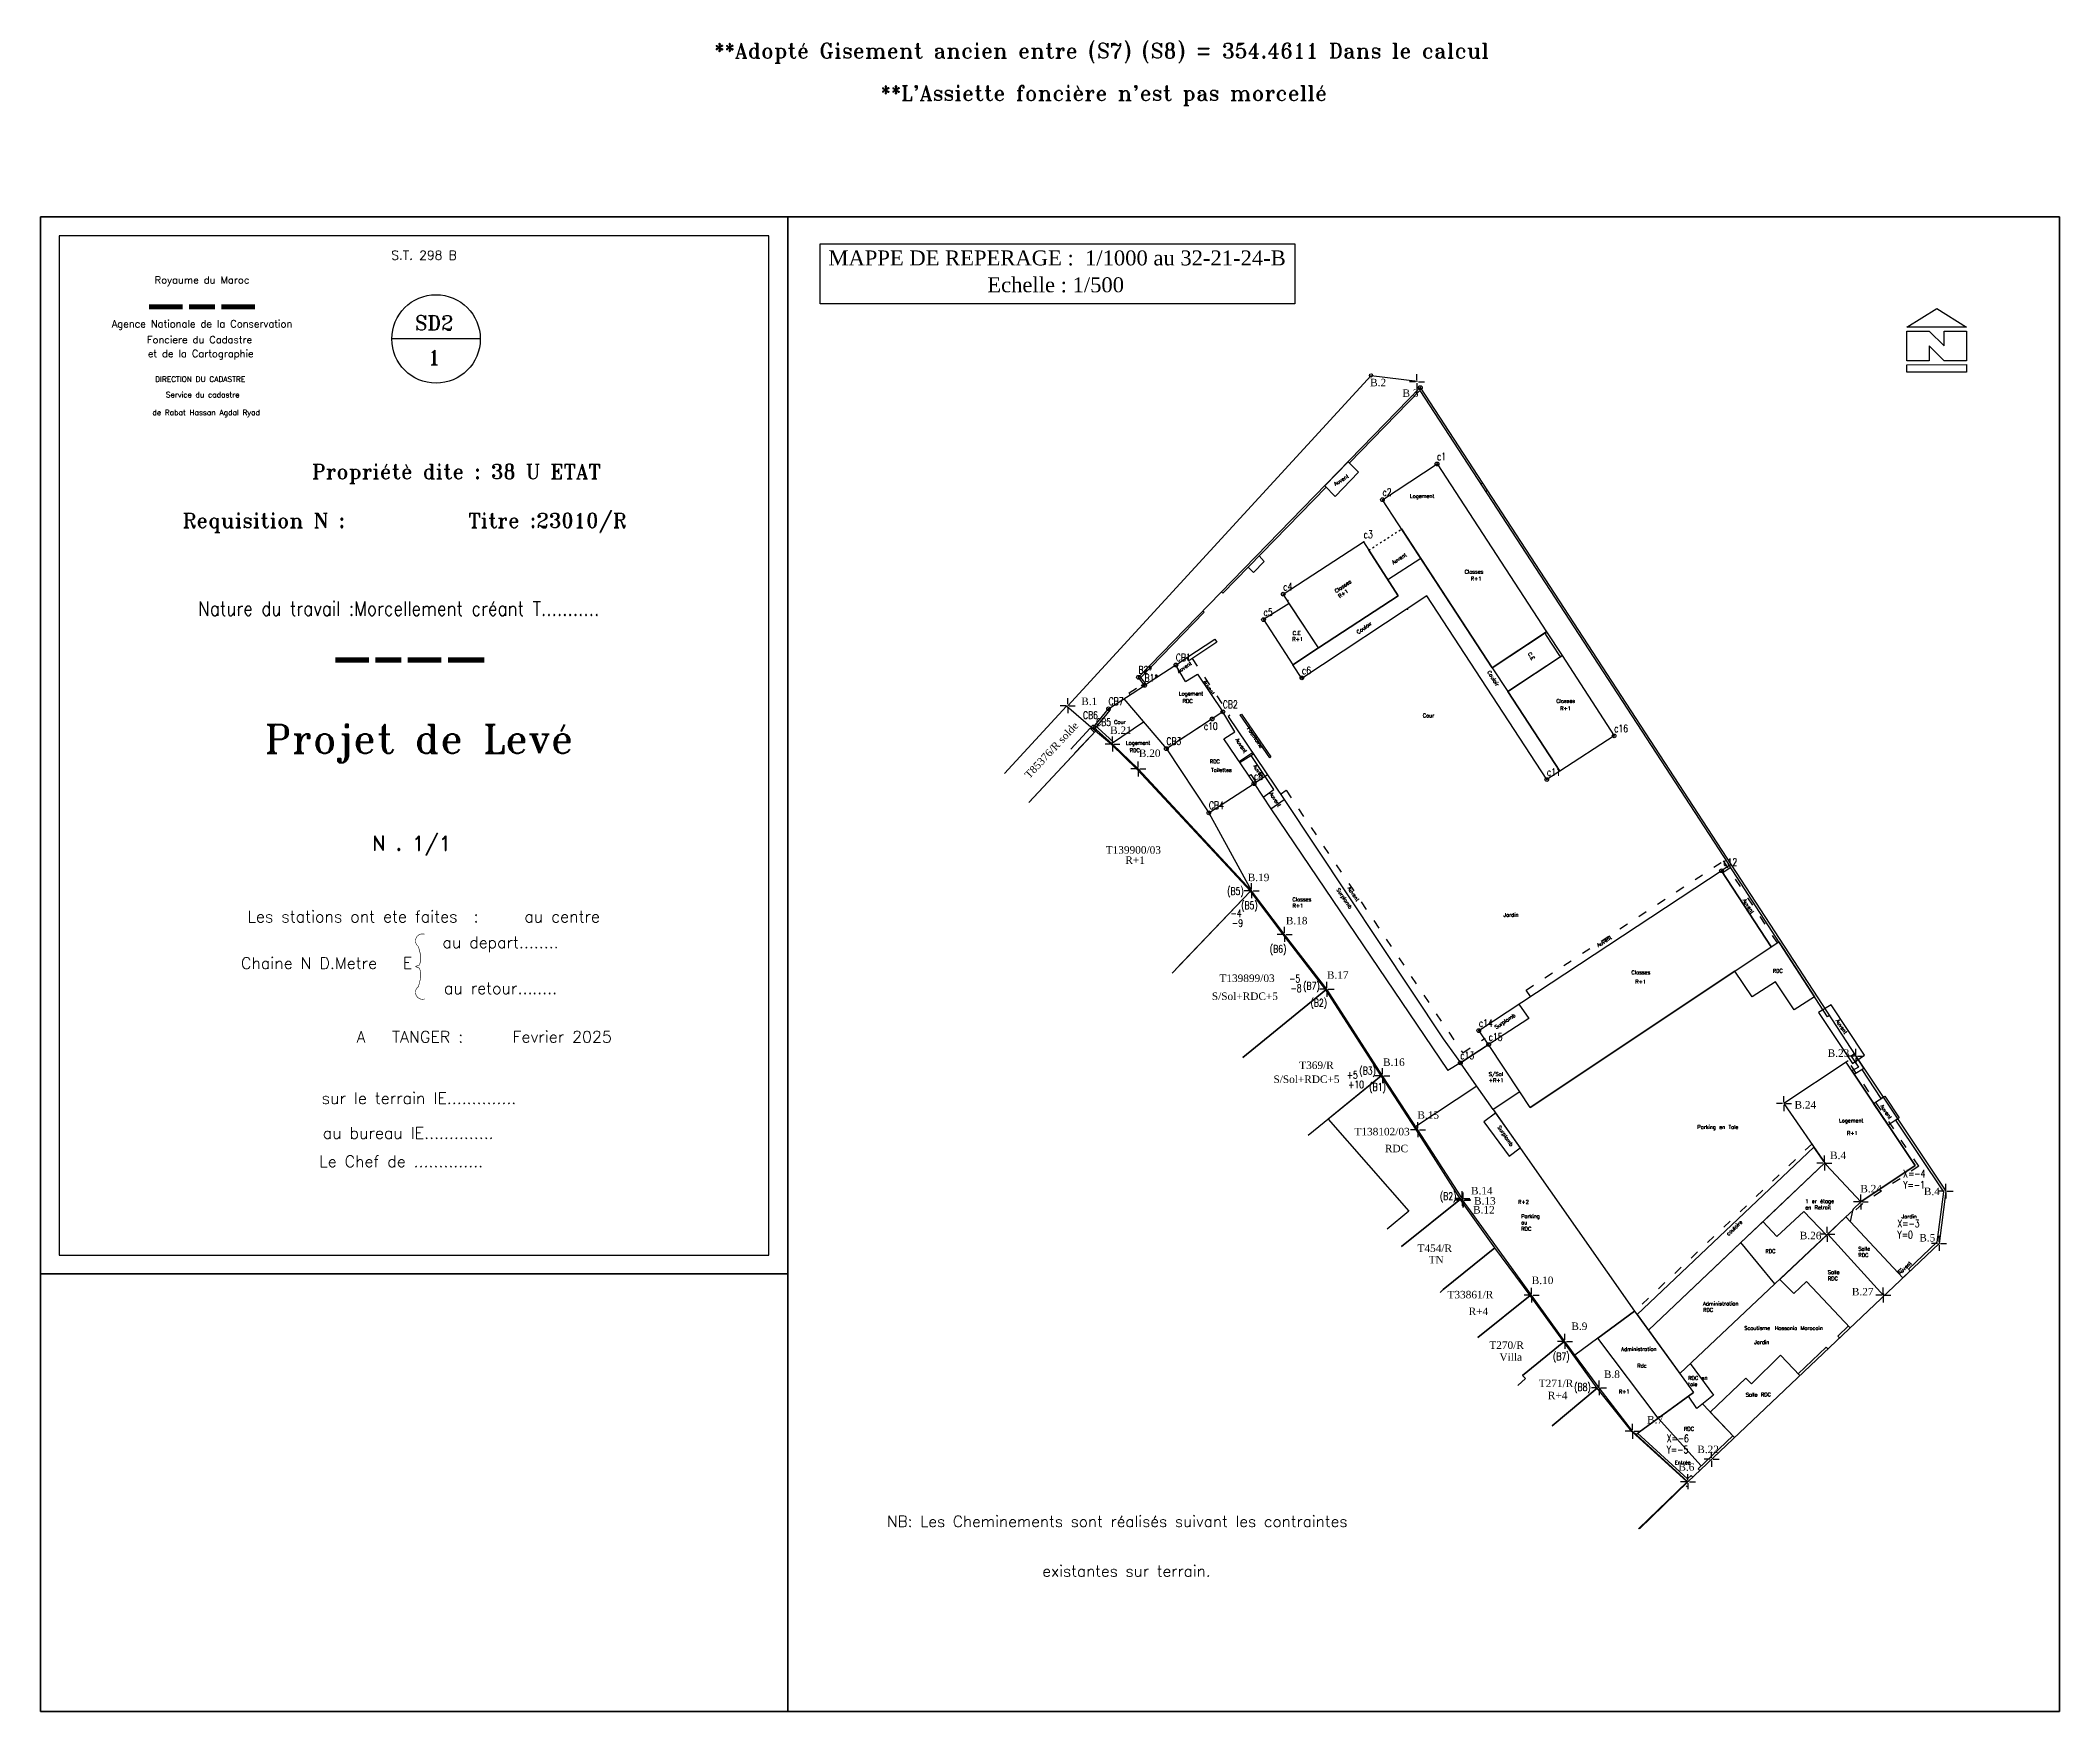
# Model space of a CAD drawing. Extents: x 366318 to 366588, y 381377 to 381601.
import ezdxf
from ezdxf.enums import TextEntityAlignment as Align

# ---------------------------------------------------------------- set-up
doc = ezdxf.new("R2010")
doc.units = 0
doc.header["$LTSCALE"] = 2
doc.linetypes.add('ACAD_ISO03W100', pattern=[30, 12, -18])
doc.layers.get('0').update_dxf_attribs({"linetype": 'CONTINUOUS'})
for name, color, linetype in [('CADREP1', 5, 'CONTINUOUS'), ('CARROYAGE_1_', 7, 'CONTINUOUS'), ('CART', 7, 'CONTINUOUS'), ('FL', 7, 'CONTINUOUS'), ('P1CONTINU', 7, 'CONTINUOUS'), ('P1TXT2', 7, 'CONTINUOUS'), ('POINTS', 7, 'CONTINUOUS'), ('RABAT', 1, 'CONTINUOUS')]:
    doc.layers.add(name, color=color, linetype=linetype)
doc.styles.add('ROMANC', font='romanc.shx')
doc.styles.add('ROMAND', font='romand.shx')
doc.styles.add('ROMANS', font='romans.shx')
doc.styles.add('ROMANT', font='romant.shx')
doc.styles.get("Standard").update_dxf_attribs({"font": 'txt.shx'})
doc.styles.add('TIME', font='times.ttf', dxfattribs={"height": 1})

# ---------------------------------------------------------------- blocks, each defined once
blk = doc.blocks.new('NORD')
at = {"layer": 'P1CONTINU'}
for p, q in [((0.002, 12.002), (8.002, 17)), ((8.002, 17), (15.998, 12.002)), ((0, 11), (6.002, 11.002)), ((0.002, 3), (0, 11)), ((15.998, 12.002), (0.002, 12.002)), ((6.002, 11.002), (10.002, 7.002)), ((10.002, 11), (16.002, 11.002)), ((10.002, 7.002), (10.002, 11)), ((16.002, 11.002), (16, 3)), ((6.002, 7), (6, 3)), ((10.004, 3), (6.002, 7)), ((0, 0), (0.002, 2)), ((16.002, 0), (0, 0)), ((6, 3), (0.002, 3)), ((0.002, 2), (16.002, 2.002)), ((16, 3), (10.004, 3)), ((16.002, 2.002), (16.002, 0))]:
    blk.add_line(p, q, dxfattribs=at)
blk = doc.blocks.new('T007')
at = {"color": 0}
for p, q in [((-0.05, 0), (-0.25, 0)), ((0, 0.05), (0, 0.25)), ((0, 0), (0, 0)), ((0.05, 0), (0.25, 0)), ((0, -0.05), (0, -0.25))]:
    blk.add_line(p, q, dxfattribs=at)

msp = doc.modelspace()

# ---------------------------------------------------------------- linework, layer by layer
at = {"color": 0}
for p, q in [((366492.95, 381544.06), (366502.4, 381553.77)), ((366502.4, 381553.77), (366543.67, 381490.44, -0.08)), ((366476.03, 381526.68), (366489.84, 381540.86)), ((366465.07, 381515.41), (366473.55, 381524.12)), ((366465.76, 381514.5, -4.84), (366465.07, 381515.41)), ((366458.75, 381508.78), (366460.75, 381511.22)), ((366459.14, 381508.81), (366460.98, 381511.03)), ((366460.75, 381511.22), (366460.98, 381511.03)), ((366459.17, 381508.41), (366456.24, 381505.31)), ((366459.1, 381508.46), (366458.75, 381508.78)), ((366459.1, 381508.46), (366461.27, 381506.5)), ((366459.29, 381508.66), (366459.14, 381508.81)), ((366459.29, 381508.66), (366461.42, 381506.77)), ((366461.15, 381506.6), (366465.42, 381509.48, -1.16)), ((366544.26, 381413.99, -0.36), (366539.61, 381409.58, -0.03))]:
    msp.add_line(p, q, dxfattribs=at)
at = {"linetype": 'ACAD_ISO03W100', "ltscale": 0.01}
msp.add_line((366495.55, 381532.43), (366499.94, 381535.27, -5.57), dxfattribs=at)
for p, q in [((366499.94, 381535.27, -5.57), (366512.07, 381516.71)), ((366499.49, 381526.34), (366495.55, 381532.43)), ((366503.3, 381526.34), (366486.59, 381515.28)), ((366503.3, 381526.34), (366486.59, 381515.28)), ((366488.81, 381519.35), (366499.49, 381526.34)), ((366519.36, 381501.75), (366503.3, 381526.34)), ((366485.38, 381517.12), (366488.81, 381519.35)), ((366512.07, 381516.71), (366519.15, 381521.37)), ((366519.15, 381521.37), (366519.15, 381521.33)), ((366519.15, 381521.33), (366519.23, 381521.2)), ((366519.23, 381521.2), (366519.2, 381521.15)), ((366519.2, 381521.15), (366521.05, 381518.32)), ((366486.59, 381515.28), (366485.38, 381517.12)), ((366521.2, 381518.19), (366514.14, 381513.54)), ((366521.05, 381518.32), (366521.09, 381518.36)), ((366521.09, 381518.36), (366521.2, 381518.19)), ((366521.2, 381518.19), (366521.41, 381518.33)), ((366514.14, 381513.54), (366521.12, 381502.89)), ((366474.17, 381497.31), (366480.2, 381501.21)), ((366480.2, 381501.21), (366482.45, 381497.85, -3.99)), ((366521.12, 381502.89), (366519.36, 381501.75)), ((366482.45, 381497.85, -3.99), (366484.23, 381499.08, -3.99)), ((366482.45, 381497.85, -3.99), (366506.12, 381462.83)), ((366484.23, 381499.08, -3.99), (366505.5, 381467.1, -3.99)), ((366484.23, 381499.08, -3.99), (366505.5, 381467.1, -3.99)), ((366510.26, 381468.18, 1.4), (366542.97, 381489.72, 1.4)), ((366549.39, 381479.38), (366542.72, 381489.56)), ((366542.72, 381489.56, 1.4), (366549.39, 381479.38, 1.4)), ((366517.16, 381457.92), (366544.5, 381476.13, -7.38)), ((366544.5, 381476.13, -7.38), (366517.16, 381457.92, 1.4)), ((366515.63, 381471.72, 1.4), (366516.95, 381469.82)), ((366516.95, 381469.82), (366507.8, 381463.86)), ((366511.58, 381466.32, 1.4), (366510.26, 381468.18, 1.4)), ((366505.5, 381467.1, -3.99), (366507.8, 381463.86, 1.4)), ((366507.8, 381463.86, 1.4), (366511.58, 381466.32, 1.4)), ((366509.96, 381460.79, 1.4), (366507.8, 381463.86, 1.4)), ((366507.8, 381463.86, 1.4), (366507.8, 381463.86, 1.4)), ((366559.67, 381464.13, -5.37), (366559.4, 381463.95, -5.12)), ((366510, 381460.76, 1.4), (366501.83, 381455.38)), ((366512.18, 381457.63, 1.4), (366509.96, 381460.79, 1.4)), ((366515.77, 381460, 1.4), (366512.18, 381457.63, 1.4)), ((366517.16, 381457.92, 1.4), (366515.77, 381460, 1.4)), ((366512.52, 381457.16, 1.46), (366510.96, 381455.99)), ((366512.18, 381457.63, 1.4), (366512.52, 381457.16, 1.46)), ((366512.18, 381457.63, 1.4), (366531.11, 381430.66, 4.84)), ((366510.96, 381455.99), (366514.31, 381451.39)), ((366514.31, 381451.39), (366515.79, 381452.49, 2.05)), ((366550.52, 381434.92, -4.84), (366556.95, 381440.98, -4.84)), ((366556.95, 381440.98, -4.84), (366559.38, 381443.27, -4.84)), ((366564.45, 381432.73), (366556.95, 381440.98, -4.84)), ((366556.95, 381440.98, -4.84), (366564.45, 381432.73)), ((366559.38, 381443.27, -4.84), (366566.99, 381435.13)), ((366552.42, 381433.04, -4.84), (366550.52, 381434.92, -4.84)), ((366554.09, 381434.62, -4.84), (366552.42, 381433.04, -4.84)), ((366559.93, 381428.44, -4.84), (366554.09, 381434.62, -4.84)), ((366564.49, 381432.87, -4.84), (366564.37, 381433.01, -4.84)), ((366564.45, 381432.73), (366564.45, 381432.73)), ((366564.45, 381432.73), (366564.45, 381432.73)), ((366564.45, 381432.73), (366564.45, 381432.73)), ((366564.45, 381432.73), (366564.45, 381432.73)), ((366564.49, 381432.87, -4.84), (366564.49, 381432.87, -4.84)), ((366564.49, 381432.87, -4.84), (366564.49, 381432.87, -4.84)), ((366564.49, 381432.87, -4.84), (366564.49, 381432.87, -4.84)), ((366526.2, 381427.04, -3.04), (366531.11, 381430.65, 4.84)), ((366531.11, 381430.65, 2.28), (366526.2, 381427.04, -3.04)), ((366531.11, 381430.65, 4.84), (366538.97, 381419.8, 4.84)), ((366521.62, 381426.55), (366516.12, 381422.05)), ((366526.12, 381420.35), (366521.62, 381426.55)), ((366550.64, 381424.78, -5.46), (366546.74, 381420.96, -5.46)), ((366553.22, 381422.06), (366550.64, 381424.78, -5.46)), ((366516.12, 381422.05), (366516.52, 381421.65)), ((366516.52, 381421.65), (366515.51, 381420.74)), ((366526.12, 381420.35), (366520.06, 381415.33)), ((366520.06, 381415.33), (366526.12, 381420.35)), ((366530.72, 381414.55), (366526.12, 381420.35)), ((366531.29, 381414.19, -2), (366538.97, 381419.8, -2)), ((366538.97, 381419.8, 4.84), (366531.72, 381414.5, 4.84)), ((366545.99, 381421.7, -5.46), (366541.23, 381417.16, -4.22)), ((366546.74, 381420.96, -5.46), (366545.99, 381421.7, -5.46)), ((366540.19, 381418.25, -5.58), (366544.47, 381413.76)), ((366541.23, 381417.16, -4.22), (366544.47, 381413.76)), ((366538.12, 381407.85), (366530.72, 381414.55)), ((366531.62, 381401.55), (366538.12, 381407.85)), ((366531.74, 381401.55), (366538.24, 381407.85))]:
    msp.add_line(p, q)
at = {"linetype": 'ACAD_ISO03W100', "ltscale": 0.05}
for p, q in [((366476.03, 381510.81, -3.99), (366468.79, 381506.09, -4.84)), ((366516.6, 381473.59, 1.19), (366543.01, 381490.88, -6.19)), ((366550.2, 381479.92, -7.38), (366543.54, 381490.09, -6.19)), ((366517.17, 381472.73, 1.4), (366516.6, 381473.59, 1.19)), ((366569.11, 381450.05, -5.37), (366561.59, 381445.02, -5.37)), ((366561.59, 381445.02, -5.37), (366560.2, 381443.73, -5.37))]:
    msp.add_line(p, q, dxfattribs=at)
at = {"color": 3}
msp.add_line((366461.64, 381506.37), (366461.64, 381506.37), dxfattribs=at)
at = {"color": 1}
for p, q in [((366566.02, 381456.19, 1.63), (366572.41, 381446.64)), ((366572.41, 381446.64), (366571.55, 381439.87))]:
    msp.add_line(p, q, dxfattribs=at)
at = {"color": 7, "linetype": 'CONTINUOUS', "flags": 128}
msp.add_lwpolyline([(366317.87, 381577.01), (366417.83, 381577.01), (366417.83, 381435.64), (366317.87, 381435.64)], close=True, dxfattribs=at)
at = {"linetype": 'CONTINUOUS'}
for points in [[(366587.96, 381577.01), (366317.87, 381577.01), (366317.87, 381377.11), (366587.96, 381377.11)], [(366417.83, 381577.01), (366587.96, 381577.01), (366587.96, 381377.11), (366417.83, 381377.11)], [(366317.87, 381435.64), (366417.83, 381435.64), (366417.83, 381377.11), (366317.87, 381377.11)]]:
    msp.add_lwpolyline(points, close=True, dxfattribs=at)
for points in [[(366587.96, 381577.01), (366417.83, 381577.01), (366417.83, 381377.11), (366587.96, 381377.11)], [(366587.96, 381577.01), (366417.83, 381577.01), (366417.83, 381377.11), (366587.96, 381377.11)], [(366494.84, 381533.53), (366499.49, 381526.34), (366488.81, 381519.35), (366484.11, 381526.55)], [(366488.81, 381519.35), (366484.92, 381525.31), (366481.46, 381523.14), (366485.38, 381517.12)], [(366528.36, 381507.59), (366521.12, 381502.89), (366514.14, 381513.54), (366521.41, 381518.33)]]:
    msp.add_lwpolyline(points, close=True)
at = {"color": 5, "flags": 128}
msp.add_lwpolyline([(366455.28, 381511.63), (366495.85, 381555.8), (366502.09, 381555.05)], dxfattribs=at)
at = {"color": 1, "flags": 128}
msp.add_lwpolyline([(366502.44, 381554.17), (366560.71, 381464.75), (366572.72, 381446.71), (366571.83, 381439.73), (366538.24, 381407.85), (366530.84, 381414.6), (366526.35, 381420.41), (366521.78, 381426.61), (366517.32, 381432.8), (366508.81, 381444.57), (366508.42, 381445.1), (366508.13, 381445.51), (366508.18, 381445.55), (366507.9, 381445.97), (366502.13, 381454.93), (366497.37, 381462.15), (366489.94, 381473.71), (366484.3, 381481.05), (366479.88, 381486.88), (366464.71, 381503.18), (366461.27, 381506.5), (366458.75, 381508.78), (366460.75, 381511.22), (366465.56, 381514.35), (366465.56, 381514.35), (366464.74, 381515.43), (366502.44, 381554.17), (366502.44, 381554.17)], dxfattribs=at)
at = {"color": 0, "flags": 128}
msp.add_lwpolyline([(366489.66, 381541.04), (366491.05, 381539.63), (366494.16, 381542.86), (366492.78, 381544.24)], close=True, dxfattribs=at)
for points, elevation in [([(366519.34, 381521.5), (366512.07, 381516.71), (366497.38, 381539.18), (366504.68, 381543.96)], -5.57), ([(366480.2, 381501.21), (366476.17, 381507.21), (366477.62, 381508.15), (366476.03, 381510.81), (366468.48, 381505.88), (366474.17, 381497.31)], -3.99), ([(366478.51, 381510.52), (366482.47, 381504.8), (366482.32, 381504.66), (366478.34, 381510.41)], -7.39), ([(366555.19, 381472.69), (366552.46, 381470.94), (366549.96, 381474.72), (366546.83, 381472.71), (366544.51, 381476.13), (366549.39, 381479.38), (366550.41, 381480.06)], -7.38), ([(366561.37, 381445.28), (366568.63, 381450.14), (366559.4, 381463.95), (366551.08, 381458.43), (366556.72, 381450.22)], 0.01), ([(366556.54, 381450.49), (366555.1, 381452.58), (366531.43, 381430.22), (366532.95, 381428.12)], -5.11), ([(366561.37, 381445.28), (366561.37, 381445.28), (366560.32, 381444.32), (366560.28, 381444.12), (366559.38, 381443.27), (366556.77, 381440.81), (366549.87, 381434.31), (366545.33, 381439.86), (366548.29, 381442.67), (366556.54, 381450.49), (366556.72, 381450.22)], 0.01), ([(366549.87, 381434.31), (366545.33, 381439.86), (366532.95, 381428.12), (366537.14, 381422.32)], 0.01)]:
    msp.add_lwpolyline(points, close=True, dxfattribs=dict(elevation=elevation))
at = {"color": 6, "flags": 128}
for points in [[(366510.54, 381541.28), (366510.75, 381541.42)], [(366511.18, 381540.29), (366511.39, 381540.43)], [(366564.09, 381459.13), (366564.34, 381459.3)], [(366538.24, 381407.85), (366531.29, 381414.19)]]:
    msp.add_lwpolyline(points, dxfattribs=at)
at = {"color": 0, "flags": 128}
for points in [[(366479.42, 381530.15), (366480.11, 381529.43), (366481.55, 381530.92), (366480.89, 381531.66)], [(366476.03, 381526.68), (366475.86, 381526.85)], [(366473.55, 381524.12), (366473.37, 381524.3)], [(366571.55, 381439.87), (366567.75, 381436.27)], [(366567.75, 381436.27), (366567.95, 381436.05)], [(366556.73, 381425.85), (366552.99, 381422.3)], [(366556.97, 381425.62), (366556.73, 381425.85)], [(366538.2, 381408.23), (366531.49, 381414.34)]]:
    msp.add_lwpolyline(points, dxfattribs=at)
at = {"flags": 128}
for points in [[(366498.1, 381528.49), (366502.5, 381531.36)], [(366460.75, 381511.22), (366462.8, 381512.55)], [(366515.77, 381460), (366511.58, 381466.32)], [(366507.8, 381463.86), (366506.12, 381462.83)]]:
    msp.add_lwpolyline(points, dxfattribs=at)
for points, elevation in [([(366471.2, 381518.06), (366474.96, 381520.54)], -8), ([(366475.24, 381520.12), (366471.47, 381517.64)], -4.84), ([(366474.96, 381520.54), (366475.24, 381520.12)], -8), ([(366519.34, 381521.5), (366521.41, 381518.33)], -5.57), ([(366469.75, 381517.07), (366465.56, 381514.35)], -4.84), ([(366471.04, 381514.85), (366469.75, 381517.07)], -4.97), ([(366471.04, 381514.85), (366472.62, 381515.87)], -3.58), ([(366472.62, 381515.87), (366476.03, 381510.81)], -4.84), ([(366476.03, 381510.81), (366468.48, 381505.88), (366474.17, 381497.31)], -5.49), ([(366476.95, 381510.32), (366476.76, 381510.17)], -4.78), ([(366476.76, 381510.17), (366484.22, 381499.07)], -5.15), ([(366478.24, 381504.22), (366479.98, 381505.37)], -7.44), ([(366480.12, 381505.17), (366478.36, 381504.02)], -7.5), ([(366481.42, 381499.4), (366482.86, 381500.42), (366479.8, 381504.96)], -7.48), ([(366479.51, 381502.24), (366479.77, 381502.42), (366480.45, 381501.39), (366481.98, 381502.4)], -7.39), ([(366542.72, 381489.56), (366549.39, 381479.38)], 0.49), ([(366560.1, 381462.91), (366568.63, 381450.14), (366561.37, 381445.28), (366560.32, 381444.32)], -5.37), ([(366550.15, 381440.66), (366553.76, 381444.01)], -0.23), ([(366556.77, 381440.81), (366553.76, 381444.01)], -0.22), ([(366559.97, 381442.64), (366560.32, 381444.32)], -5.31), ([(366561.43, 381445.33), (366561.37, 381445.28)], 0.01), ([(366561.37, 381445.28), (366561.37, 381445.28)], 5.23), ([(366548.28, 381442.65), (366550.15, 381440.66)], -0.23), ([(366549.87, 381434.31), (366545.33, 381439.86)], 0.3), ([(366538.56, 381423.66), (366541.65, 381419.41)], -5.36), ([(366531.29, 381414.19), (366538.97, 381419.8)], 4.84), ([(366541.65, 381419.41), (366539.44, 381417.66)], -5.58)]:
    msp.add_lwpolyline(points, dxfattribs=dict(elevation=elevation))
for points in [[(366488.81, 381519.35), (366485.38, 381517.12)], [(366499.93, 381439.29), (366507.82, 381445.65), (366501.92, 381454.85), (366497.22, 381462.15), (366490.12, 381456.35), (366500.92, 381444.05), (366497.99, 381441.61)], [(366512.52, 381457.16), (366515.79, 381452.49)], [(366505.08, 381433.16), (366505.52, 381433.55), (366512.42, 381439.15), (366508.62, 381444.45), (366507.92, 381445.45), (366508.02, 381445.45), (366507.82, 381445.65), (366499.93, 381439.29)], [(366515.51, 381420.74), (366516.52, 381421.65), (366516.12, 381422.05), (366521.62, 381426.55), (366517.12, 381432.75), (366510.12, 381427.16)]]:
    msp.add_lwpolyline(points)
for points, elevation in [([(366469.75, 381517.07), (366471.2, 381518.06)], -4.97), ([(366471.47, 381517.64), (366471.2, 381518.06)], -4.84), ([(366512.07, 381516.71), (366514.14, 381513.54)], -5.57), ([(366543.54, 381490.09), (366543.01, 381490.88)], -6.19), ([(366526.2, 381427.04), (366523.13, 381424.78)], -3.04), ([(366534.25, 381416.35), (366526.2, 381427.04)], -3.04), ([(366539.44, 381417.66), (366538.3, 381419.3)], -5.58), ([(366534.25, 381416.35), (366540.03, 381409.97)], 4.84), ([(366538.01, 381407.3), (366538.15, 381407.16)], 3.22)]:
    msp.add_lwpolyline(points, dxfattribs=dict(at, elevation=elevation))
at = {"linetype": 'ACAD_ISO03W100', "ltscale": 0.05}
for points, elevation in [([(366471.92, 381517.94), (366476.95, 381510.32)], -4.78), ([(366463.63, 381513.09), (366463.48, 381513.34), (366465.12, 381514.41), (366465.28, 381514.17)], -6.48), ([(366483.74, 381499.81), (366484.49, 381500.32), (366508.11, 381465.2), (366511.13, 381467.18)], -5.01), ([(366554.81, 381453), (366531.11, 381430.65)], -5.47)]:
    msp.add_lwpolyline(points, dxfattribs=dict(at, elevation=elevation))
at = {"color": 0, "flags": 128}
for points, elevation in [([(366462.8, 381512.55), (366468.48, 381505.88), (366474.17, 381497.31), (366479.88, 381486.88)], -1.16), ([(366458.85, 381508.07), (366458.28, 381508.61), (366455.69, 381505.81)], -0.29), ([(366557.16, 381470.2), (366556.91, 381470.03), (366543.67, 381490.44)], -0.08), ([(366560.48, 381462.34), (366561.77, 381463.16), (366560.5, 381465.07), (366560.08, 381464.78), (366561.05, 381463.3), (366560.17, 381462.8)], 5.23), ([(366561.48, 381462.97), (366564.05, 381459.1)], 5.23), ([(366558.27, 381427.32), (366559.71, 381428.68)], -4.84), ([(366558.5, 381427.08), (366558.27, 381427.32)], -4.84), ([(366538.67, 381408.67), (366538.2, 381408.23)], -0.03), ([(366538.67, 381408.67), (366538.88, 381408.46)], -0.03), ([(366539.61, 381409.57), (366539.82, 381409.35)], -0.03)]:
    msp.add_lwpolyline(points, dxfattribs=dict(at, elevation=elevation))
at = {"linetype": 'ACAD_ISO03W100', "ltscale": 0.05}
for points in [[(366543.79, 381490.25), (366542.72, 381489.56)], [(366543.96, 381490), (366542.88, 381489.3)]]:
    msp.add_lwpolyline(points, dxfattribs=at)
at = {"color": 0, "flags": 128}
for points, elevation in [([(366560.24, 381463.79), (366561.84, 381464.9), (366557.41, 381471.64), (366555.72, 381470.6)], 1.15), ([(366563.08, 381458.45), (366564.56, 381459.43), (366566.51, 381456.52), (366565.03, 381455.53)], 1.63)]:
    msp.add_lwpolyline(points, close=True, dxfattribs=dict(at, elevation=elevation))
at = {"linetype": 'ACAD_ISO03W100', "ltscale": 0.05, "elevation": -5.37, "flags": 128}
msp.add_lwpolyline([(366569.11, 381450.05), (366559.67, 381464.13)], dxfattribs=at)
at = {"color": 6, "elevation": 1.63, "flags": 128}
msp.add_lwpolyline([(366566.04, 381456.2), (366566.29, 381456.37)], dxfattribs=at)
at = {"color": 0, "linetype": 'ACAD_ISO03W100', "ltscale": 0.05, "flags": 128}
msp.add_lwpolyline([(366566.99, 381435.13), (366567.95, 381436.05), (366567.23, 381436.82), (366566.24, 381435.93)], dxfattribs=at)
msp.add_circle((366495.85, 381555.8), 0.216)
at = {"layer": 'CARROYAGE_1_', "color": 0, "linetype": 'CONTINUOUS'}
for points in [[(366317.87, 381435.64), (366417.83, 381435.64), (366417.83, 381577.01), (366317.87, 381577.01)], [(366317.87, 381435.64), (366417.83, 381435.64), (366417.83, 381577.01), (366317.87, 381577.01)], [(366320.39, 381438.16), (366415.31, 381438.16), (366415.31, 381574.49), (366320.39, 381574.49)]]:
    msp.add_lwpolyline(points, close=True, dxfattribs=at)
at = {"layer": 'CART', "color": 0}
msp.add_line((366415.31, 381574.49), (366320.39, 381574.49), dxfattribs=at)
at = {"layer": 'CART', "color": 0, "const_width": 0.686}
for points in [[(366336.9, 381564.98), (366332.41, 381564.98)], [(366341.24, 381564.98), (366337.74, 381564.98)], [(366346.57, 381564.98), (366342.08, 381564.98)], [(366361.83, 381517.75), (366357.34, 381517.75)], [(366366.17, 381517.75), (366362.67, 381517.75)], [(366371.5, 381517.75), (366367.01, 381517.75)], [(366376.86, 381517.75), (366372.37, 381517.75)], [(366377.23, 381517.75), (366372.37, 381517.75)]]:
    msp.add_lwpolyline(points, dxfattribs=at)
at = {"layer": 'CART', "color": 0}
msp.add_lwpolyline([(366376.71, 381560.68), (366364.88, 381560.68)], dxfattribs=at)
at = {"layer": 'CART', "color": 0, "const_width": 0.0775}
for points in [[(366369.27, 381481.07, 0.862344), (366368.44, 381479.42), (366368.75, 381478.19), (366368.75, 381477.47), (366368.55, 381476.95), (366368.03, 381476.75)], [(366369.27, 381472.42, -0.862344), (366368.44, 381474.07), (366368.75, 381475.3), (366368.75, 381476.03), (366368.55, 381476.54), (366368.03, 381476.75)]]:
    msp.add_lwpolyline(points, format="xyb", dxfattribs=at)
at = {"layer": 'CART', "color": 0}
msp.add_circle((366370.79, 381560.68), 5.92, dxfattribs=at)
at = {"layer": 'P1CONTINU', "color": 7}
msp.add_lwpolyline([(366422.16, 381573.39), (366485.66, 381573.39), (366485.66, 381565.37), (366422.16, 381565.37)], close=True, dxfattribs=at)
at = {"layer": 'POINTS', "color": 1}
for centre in [(366502.44, 381554.17), (366504.68, 381543.96), (366497.38, 381539.18), (366484.11, 381526.55), (366481.47, 381523.14), (366469.75, 381517.07), (366464.74, 381515.43), (366465.56, 381514.35), (366486.61, 381515.35), (366460.75, 381511.22), (366476.03, 381510.81), (366458.75, 381508.78), (366474.6, 381509.86), (366468.48, 381505.88), (366528.36, 381507.59), (366480.2, 381501.21), (366519.36, 381501.75), (366474.17, 381497.31), (366542.72, 381489.56), (366510.26, 381468.18), (366511.58, 381466.32), (366507.8, 381463.86)]:
    msp.add_circle(centre, 0.25, dxfattribs=at)
for p in [(366502.44, 381554.17), (366504.68, 381543.96), (366497.38, 381539.18), (366494.87, 381533.55), (366484.11, 381526.55), (366484.72, 381525.72), (366500.72, 381524.56), (366481.47, 381523.14), (366469.75, 381517.07), (366464.74, 381515.43), (366465.56, 381514.35), (366486.61, 381515.35), (366460.75, 381511.22), (366458.75, 381508.78), (366474.6, 381509.86), (366476.03, 381510.81), (366468.48, 381505.88), (366528.36, 381507.59), (366480.2, 381501.21), (366519.36, 381501.75), (366474.17, 381497.31), (366542.97, 381489.72), (366510.26, 381468.18), (366511.58, 381466.33), (366507.8, 381463.86)]:
    msp.add_point(p, dxfattribs=at)
at = {"layer": 'POINTS', "color": 0}
msp.add_point((366459.1, 381508.46), dxfattribs=at)
at = {"layer": 'RABAT', "color": 0, "linetype": 'CONTINUOUS', "flags": 128}
for points in [[(366450.06, 381498.69), (366459.02, 381508.25), (366455.12, 381511.55), (366446.82, 381502.55)], [(366469.24, 381475.85), (366479.72, 381486.85), (366464.52, 381503.15), (366461.12, 381506.45), (366459.02, 381508.25), (366450.12, 381498.75), (366450.12, 381498.75)], [(366478.7, 381464.58), (366489.82, 381473.65), (366484.12, 381481.05), (366479.72, 381486.85), (366469.72, 381476.35), (366469.72, 381476.35)], [(366487.44, 381454.18), (366497.22, 381462.15), (366489.82, 381473.65), (366478.7, 381464.58)]]:
    msp.add_lwpolyline(points, dxfattribs=at)
at = {"layer": 'RABAT', "color": 5, "linetype": 'CONTINUOUS', "flags": 128}
msp.add_lwpolyline([(366510.12, 381427.16), (366517.12, 381432.75), (366512.42, 381439.15), (366505.52, 381433.55), (366505.08, 381433.16)], dxfattribs=at)

# ---------------------------------------------------------------- block references
at = {"xscale": 4, "yscale": 4, "zscale": 4}
for p in [(366502, 381554.96, -0.08), (366455.28, 381511.63, -0.08), (366461.27, 381506.5, -0.08), (366464.71, 381503.18, -0.08), (366479.88, 381486.88, -0.08), (366484.3, 381481.05, -0.08), (366489.94, 381473.71, -0.08), (366560.71, 381464.75, 0.01), (366497.37, 381462.15, -0.08), (366551.08, 381458.43, 0.01), (366502.13, 381454.93, -0.08), (366556.5, 381450.47, 0.01), (366508.06, 381445.73, -0.08), (366508.13, 381445.51, -0.08), (366508.18, 381445.55, -0.08), (366561.37, 381445.28, 0.01), (366572.72, 381446.71, -0.08), (366556.87, 381440.95, 0.01), (366571.83, 381439.73, -0.08), (366517.32, 381432.8, -0.08), (366564.37, 381432.81, 0.01), (366521.78, 381426.61, -0.08), (366526.35, 381420.41, -0.08), (366530.84, 381414.6, -0.08), (366541.41, 381410.86, -0.08), (366538.24, 381407.85, -0.08)]:
    msp.add_blockref('T007', p, dxfattribs=at)
at = {"layer": 'CADREP1', "xscale": 0.5, "yscale": 0.5, "zscale": 0.5}
msp.add_blockref('NORD', (366567.51, 381556.24), dxfattribs=at)

# ---------------------------------------------------------------- texts
at = {"char_height": 1, "attachment_point": 1, "style": 'TIME'}
for s, insert in [('B.2', (366495.73, 381555.35, -0.29)), ('B.3', (366500.06, 381553.93, -0.72)), ('B.1', (366457.09, 381512.72, -0.29)), ('B.21', (366460.95, 381508.85, -0.29)), ('B.20', (366464.8, 381505.77, -0.29)), ('B.19', (366479.36, 381489.17, -0.2)), ('B.18', (366484.46, 381483.39, -0.29)), ('B.17', (366489.95, 381476.12, -0.29)), ('B.23', (366556.93, 381465.67, -0.29)), ('B.16', (366497.46, 381464.46, -0.29)), ('B.15', (366502.05, 381457.39, -0.29)), ('B.24', (366552.5, 381458.76, -0.29)), ('B.4', (366557.25, 381452, -0.29)), ('B.14', (366509.22, 381447.28, -0.29)), ('B.24', (366561.3, 381447.55, -0.29)), ('B.4', (366569.8, 381447.18, -0.29)), ('B.12', (366509.5, 381444.72, -0.29)), ('B.13', (366509.63, 381445.91, -0.29)), ('B.26', (366553.2, 381441.28, -0.29)), ('B.5', (366569.18, 381440.98, -0.29)), ('B.10', (366517.35, 381435.29, -0.29)), ('B.27', (366560.17, 381433.77, -0.29)), ('B.9', (366522.65, 381429.15, -0.29)), ('B.8', (366527, 381422.73, -0.29)), ('B.7', (366532.78, 381416.64, 9.76)), ('B.22', (366539.49, 381412.68, -0.29)), ('B.6', (366536.96, 381410.32, -0.29))]:
    msp.add_mtext_dynamic_manual_height_columns(s, width=0.4608, gutter_width=12.5, heights=[-1.02], dxfattribs=dict(at, insert=insert))
at = {"color": 0, "insert": (366490.81, 381541.44, 2.38), "char_height": 0.5, "attachment_point": 1, "rotation": 32.4528}
msp.add_mtext_dynamic_manual_height_columns('Auvent', width=0.4608, gutter_width=12.5, heights=[-0.5], dxfattribs=at)
at = {"char_height": 0.5, "attachment_point": 1}
for s, width, heights, insert, rotation in [('Logement ', 0.4608, [-0.667], (366501.06, 381539.91, -6.61), 0.2738), ('Auvent', 0.4608, [-0.5], (366498.55, 381530.94, 2.38), 32.4528), ('Classes R+1', 0.4608, [-1.33], (366490.92, 381527.1, -6.61), 34.7843), ('Classes', 0.4608, [-0.5], (366508.37, 381529.79, -6.61), 0.2738), ('R+1', 0.4608, [-0.5], (366509.19, 381528.88, -6.61), 0.2738), ('Couloir', 0.4608, [-0.5], (366493.85, 381521.6, 15), 35.3236), ('R+1', 0.4608, [-0.5], (366485.32, 381520.78, -6.61), 0.2738), ('C.E', 0.4608, [-0.5], (366485.37, 381521.59, -6.61), 0.2738), ('Auvent', 0.4608, [-0.5], (366469.83, 381516.38, -4.97), 33.4913), ('C.E', 0.4608, [-0.5], (366517.22, 381518.86, 2.38), 302.0353), ('Auvent', 0.4608, [-0.5], (366473.78, 381515.12, -4.78), 303.4078), ('Couloir', 0.4608, [-0.5], (366511.81, 381516.4, 8.69), 302.0353), ('Logement ', 0.4608, [-0.667], (366470.15, 381513.49, -7.79), 0.3756), ('RDC', 0.4608, [-0.5], (366470.65, 381512.5, -7.79), 0.3756), ('Classes', 0.4608, [-0.5], (366520.63, 381512.51, -6.61), 0.2738), ('R+1', 0.4608, [-0.5], (366521.15, 381511.52, -6.61), 0.2738), ('Cour', 0.4608, [-0.5], (366461.49, 381509.69, -5.31), 0.2738), ('Fountaine ', 0.4608, [-0.5], (366479.67, 381508.86, 0.85), 303.9157), ('Logement ', 0.4608, [-0.667], (366463.07, 381506.9, -5.31), 0.2738), ('RDC', 0.4608, [-0.5], (366463.57, 381505.91, -5.31), 0.2738), ('Auvent', 0.4608, [-0.5], (366478.1, 381507.36, -1.5), 303.9157), ('RDC', 0.4608, [-0.5], (366474.28, 381504.43, -7.79), 0.3756), ('Toilettes ', 0.4608, [-0.5], (366474.47, 381503.27, -7.79), 0.3756), ('Auvent', 0.4608, [-0.5], (366480.47, 381503.83, -1.5), 303.9157), ('Auvent', 0.4608, [-0.5], (366482.64, 381500.15, -5.01), 303.9157), ('Surplomb', 0.4608, [-0.667], (366491.62, 381487.31, -0.05), 303.9157), ('Auvent', 0.4608, [-0.5], (366493.11, 381487.51, -5.01), 303.9157), ('Classes R+1', 0.5, [-1.33], (366485.34, 381485.97, -7.79), 0.3756), ('Auvent', 0.4608, [-0.5], (366545.97, 381485.89, 1.19), 301.8929), ('Auvent', 0.4608, [-0.5], (366525.99, 381479.74, 1.19), 33.2185), ('Classes', 0.4608, [-0.5], (366530.68, 381476.22, -7.79), 0.1315), ('RDC', 0.4608, [-0.5], (366549.58, 381476.42, -7.79), 0.1315), ('R+1', 0.4608, [-0.5], (366531.2, 381474.97, -7.79), 0.1315), ('Surplomb', 0.4608, [-0.667], (366512.31, 381468.79, -7.79), 33.0629), ('Auvent', 0.4608, [-0.5], (366558.39, 381469.77, -6.34), 304.0281), ('S/Sol +R+1', 0.4608, [-1.33], (366511.6, 381462.62, -7.79), 0.1315), ('Auvent', 0.4608, [-0.5], (366564.34, 381458.38, -7.5), 304.0281), ('Surplomb', 0.4608, [-0.667], (366513.16, 381455.55, -0.05), 303.9157), ('Logement ', 1.8275, [0.514], (366558.45, 381456.4, -5.51), 0.2738), ('R+1', 0.4608, [-0.5], (366559.51, 381454.72, -5.51), 0.2738), ('R+2', 0.4608, [-0.5], (366515.52, 381445.52, -7.5), 0.3756), ('Parking au  RDC', 0.5, [4.16], (366515.93, 381443.6, -7.5), 0.3756), ('1 er étage en Retrait', 4.7697, [-1.33], (366553.94, 381445.61, -5.51), 0.2738), ('couloire', 0.4608, [-0.5], (366543.32, 381441.08, -5.51), 43.364), ('RDC', 0.4608, [-0.5], (366548.6, 381438.93, -5.22), 0.2738), ('Salle  RDC', 3.3583, [2.06], (366561.03, 381439.25, -5.22), 0.2738), ('Salle  RDC', 3.3583, [2.06], (366556.95, 381436.11, -5.51), 0.2738), ('Administration RDC', 0.4608, [-1.33], (366540.26, 381431.91, -5.51), 0.2738), ('Administration ', 0.4608, [-0.5], (366529.31, 381425.83, -5.22), 0.2738), ('Rdc', 0.4608, [-0.5], (366531.47, 381423.61, -5.22), 0.2738), ('R+1', 0.4608, [-0.5], (366529, 381420.16, -5.22), 0.2738)]:
    msp.add_mtext_dynamic_manual_height_columns(s, width=width, gutter_width=12.5, heights=heights, dxfattribs=dict(at, insert=insert, rotation=rotation))
for s, width, heights, insert in [('Cour', 0.4608, [-0.5], (366502.77, 381510.57, -0.29)), ('Jardin', 0.4608, [-0.5], (366513.57, 381483.9, -0.29)), ('Parking en Tole', 6.5579, [7.85], (366539.5, 381455.54, -0.29)), ('Jardin', 0.4608, [-0.5], (366566.83, 381443.58)), ('Scoutisme{\\fArial|b0|i0|c178|p34; } Hassania Marocain', 11.6297, [-1.33], (366545.77, 381428.65)), ('Jardin', 0.4608, [-0.5], (366547.11, 381426.77))]:
    msp.add_mtext_dynamic_manual_height_columns(s, width=width, gutter_width=12.5, heights=heights, dxfattribs=dict(at, insert=insert))
at = {"linetype": 'ACAD_ISO03W100', "ltscale": 0.05, "insert": (366566.27, 381435.89, 0.38), "char_height": 0.5, "attachment_point": 1, "rotation": 42.974}
msp.add_mtext_dynamic_manual_height_columns('Auvent', width=0.4608, gutter_width=12.5, heights=[-0.5], dxfattribs=at)
at = {"color": 1, "char_height": 0.5, "attachment_point": 1, "rotation": 0.2738}
for s, width, heights, insert in [('RDC en tole ', 3.628, [2.55], (366538.27, 381421.97, -5.22)), ('Salle RDC', 3.628, [2.55], (366545.98, 381419.74, -5.22)), ('RDC', 0.4608, [-0.5], (366537.71, 381415.17, -5.22)), ('Entrée ', 0.4608, [-0.5], (366536.47, 381410.66, -5.22))]:
    msp.add_mtext_dynamic_manual_height_columns(s, width=width, gutter_width=12.5, heights=heights, dxfattribs=dict(at, insert=insert))
at = {"layer": 'CART', "color": 0}
for s, height, style, p in [('S.T. 298 B', 1.211, 'ROMAND', (366369.18, 381571.88)), ('Royaume du Maroc', 0.9685, 'ROMAND', (366339.49, 381568.4)), ('Agence Nationale de la Conservation', 0.9685, 'ROMAND', (366339.49, 381562.56)), ('SD2', 1.937, 'ROMANT', (366370.55, 381562.83)), ('Fonciere du Cadastre ', 0.9685, 'ROMAND', (366339.49, 381560.61)), ('et de la Cartographie', 0.9685, 'ROMAND', (366339.31, 381558.59)), ('1', 1.94, 'ROMANT', (366370.55, 381558.21)), ('DIRECTION DU CADASTRE', 0.7264, 'ROMAND', (366339.24, 381555.3)), ('Service du cadastre ', 0.7264, 'ROMAND', (366339.83, 381553.24)), ('de Rabat Hassan Agdal Ryad', 0.7264, 'ROMAND', (366340.05, 381550.72)), ('     Propriétè dite : 38 U ETAT', 1.9371, 'ROMANT', (366369.9, 381542.63)), (' Requisition N :          Titre :23010/R', 1.9371, 'ROMANT', (366365.91, 381536.27)), ('N . 1/1', 1.937, 'ROMAND', (366367.52, 381493.11)), ('Les stations ont ete faites  :   au centre', 1.5497, 'ROMAND', (366369.14, 381483.47)), ('au depart........', 1.5497, 'ROMAND', (366379.42, 381479.72)), ('Chaine N D.Metre', 1.5497, 'ROMAND', (366353.8, 381477.24)), ('E', 1.55, 'ROMAND', (366366.97, 381477.24)), ('au retour........', 1.5497, 'ROMAND', (366379.42, 381473.85)), ('A   TANGER :     Fevrier 2025', 1.5497, 'ROMAND', (366377.23, 381467.39)), ('sur le terrain lE..............', 1.5497, 'ROMAND', (366368.51, 381459.18)), ('au bureau lE..............', 1.5497, 'ROMAND', (366367.07, 381454.49)), ('Le Chef de ..............', 1.5497, 'ROMAND', (366366.13, 381450.69))]:
    msp.add_text(s, height=height, dxfattribs=dict(at, style=style)).set_placement(p, align=Align.MIDDLE)
at = {"layer": 'CART', "color": 0, "style": 'ROMANT', "width": 0.87}
msp.add_text('Nature du travail :Morcellement créant T...........', height=1.904, dxfattribs=at).set_placement((366365.8, 381524.67), align=Align.MIDDLE)
at = {"layer": 'FL', "color": 0, "linetype": 'CONTINUOUS', "style": 'ROMANT'}
msp.add_text('Projet de Levé', height=3.8275, dxfattribs=at).set_placement((366368.53, 381506.56), align=Align.MIDDLE)
at = {"layer": 'P1TXT2', "color": 0, "style": 'ROMANT'}
for s, height, p in [('**Adopté Gisement ancien entre (S7) (S8) = 354.4611 Dans le calcul', 2, (366459.82, 381599.08)), ("**L'Assiette foncière n'est pas morcellé", 2, (366460.12, 381593.22)), ('NB: Les Cheminements sont réalisés suivant les contraintes ', 1.5, (366462.42, 381402.59)), (' existantes sur terrain.', 1.5, (366462.63, 381395.95))]:
    msp.add_text(s, height=height, dxfattribs=at).set_placement(p, align=Align.MIDDLE)
at = {"layer": 'P1TXT2', "color": 7, "style": 'TIME'}
for s, p in [('MAPPE DE REPERAGE :  1/1000 au 32-21-24-B', (366453.86, 381571.51)), ('Echelle : 1/500', (366453.67, 381567.96))]:
    msp.add_text(s, height=2, dxfattribs=at).set_placement(p, align=Align.MIDDLE)
at = {"layer": 'P1TXT2', "color": 1, "width": 0.75}
for s, style, p in [('c1', 'ROMANC', (366504.68, 381544.46)), ('c2', 'ROMANC', (366497.38, 381539.68)), ('c3', 'ROMANC', (366494.87, 381534.05)), ('c4', 'ROMANC', (366484.11, 381527.05)), ('c5', 'ROMANC', (366481.47, 381523.64)), ('B2*', 'ROMANC', (366464.74, 381515.93)), ('CB1', 'ROMANC', (366469.75, 381517.57)), ('c6', 'ROMANC', (366486.61, 381515.85)), ('B1*', 'ROMANC', (366465.56, 381514.85)), ('CB7', 'ROMANC', (366460.75, 381511.72)), ('CB2', 'ROMANC', (366476.03, 381511.31)), ('CB6', 'ROMANC', (366457.33, 381509.87)), ('CB5', 'ROMANC', (366459.08, 381508.94)), ('c10', 'ROMANC', (366473.48, 381508.39)), ('c16', 'ROMANC', (366528.36, 381508.09)), ('CB3', 'ROMANC', (366468.48, 381506.38)), ('c11', 'ROMANC', (366519.36, 381502.25)), ('c8', 'ROMANC', (366480.2, 381501.71)), ('CB4', 'ROMANC', (366474.17, 381497.81)), ('c12', 'ROMANC', (366542.97, 381490.22)), ('c14', 'ROMANC', (366510.26, 381468.68)), ('c15', 'ROMANC', (366511.58, 381466.83)), ('c13', 'ROMANC', (366507.8, 381464.36)), ('X=-4', 'ROMANS', (366567.04, 381448.55)), ('Y=-1', 'ROMANS', (366567.04, 381447.05)), ('Y=0', 'ROMANS', (366566.26, 381440.39)), ('X=-3', 'ROMANS', (366566.26, 381441.89)), ('X=-6', 'ROMANS', (366535.4, 381413.15)), ('Y=-5', 'ROMANS', (366535.4, 381411.65))]:
    msp.add_text(s, height=1, dxfattribs=dict(at, style=style)).set_placement(p)
at = {"layer": 'P1TXT2', "color": 0, "style": 'ROMANS', "width": 0.75}
for s, p in [('(B5)', (366476.61, 381486.34, 0.08)), ('(B5)', (366478.48, 381484.44, 0.08)), ('(B6)', (366482.31, 381478.61, 0.08)), ('(B1)', (366495.62, 381460.15)), ('(B2)', (366505.06, 381445.55)), ('(B7)', (366520.19, 381424.11)), ('(B8)', (366523.03, 381420.02))]:
    msp.add_text(s, height=1, dxfattribs=at).set_placement(p)
at = {"layer": 'P1TXT2', "color": 5, "style": 'ROMANS', "width": 0.75}
for s, p in [('-4', (366477.07, 381483.36)), ('-9', (366477.25, 381482.06)), ('-5', (366484.9, 381474.63)), ('-8', (366485.08, 381473.34)), ('+5', (366492.61, 381461.76)), ('+10', (366492.79, 381460.47))]:
    msp.add_text(s, height=1, dxfattribs=at).set_placement(p)
at = {"layer": 'P1TXT2', "style": 'ROMANS', "width": 0.75}
for s, p in [('(B7)', (366486.78, 381473.66)), ('(B2)', (366487.76, 381471.41)), ('(B3)', (366494.29, 381462.33))]:
    msp.add_text(s, height=1, dxfattribs=at).set_placement(p)
at = {"layer": 'RABAT', "color": 0, "style": 'TIME'}
msp.add_text('T85376/R solde', height=1, rotation=46.8678, dxfattribs=at).set_placement((366450.16, 381501.82))
for s, p in [('T139900/03', (366460.37, 381491.85)), ('R+1', (366462.99, 381490.48)), ('S/Sol+RDC+5', (366474.56, 381472.28)), ('T139899/03', (366475.58, 381474.69)), ('T369/R', (366486.25, 381463.05)), ('S/Sol+RDC+5', (366482.8, 381461.18)), ('T138102/03', (366493.64, 381454.18)), ('RDC', (366497.71, 381451.92)), ('T454/R', (366502.07, 381438.58)), ('TN', (366503.56, 381437.06)), ('T33861/R', (366506.08, 381432.38)), ('R+4', (366508.91, 381430.14)), ('T270/R', (366511.68, 381425.62)), ('Villa', (366513.03, 381424.03)), ('T271/R', (366518.29, 381420.51)), ('R+4', (366519.5, 381418.89))]:
    msp.add_text(s, height=1, dxfattribs=at).set_placement(p)

doc.saveas('drawing.dxf')
